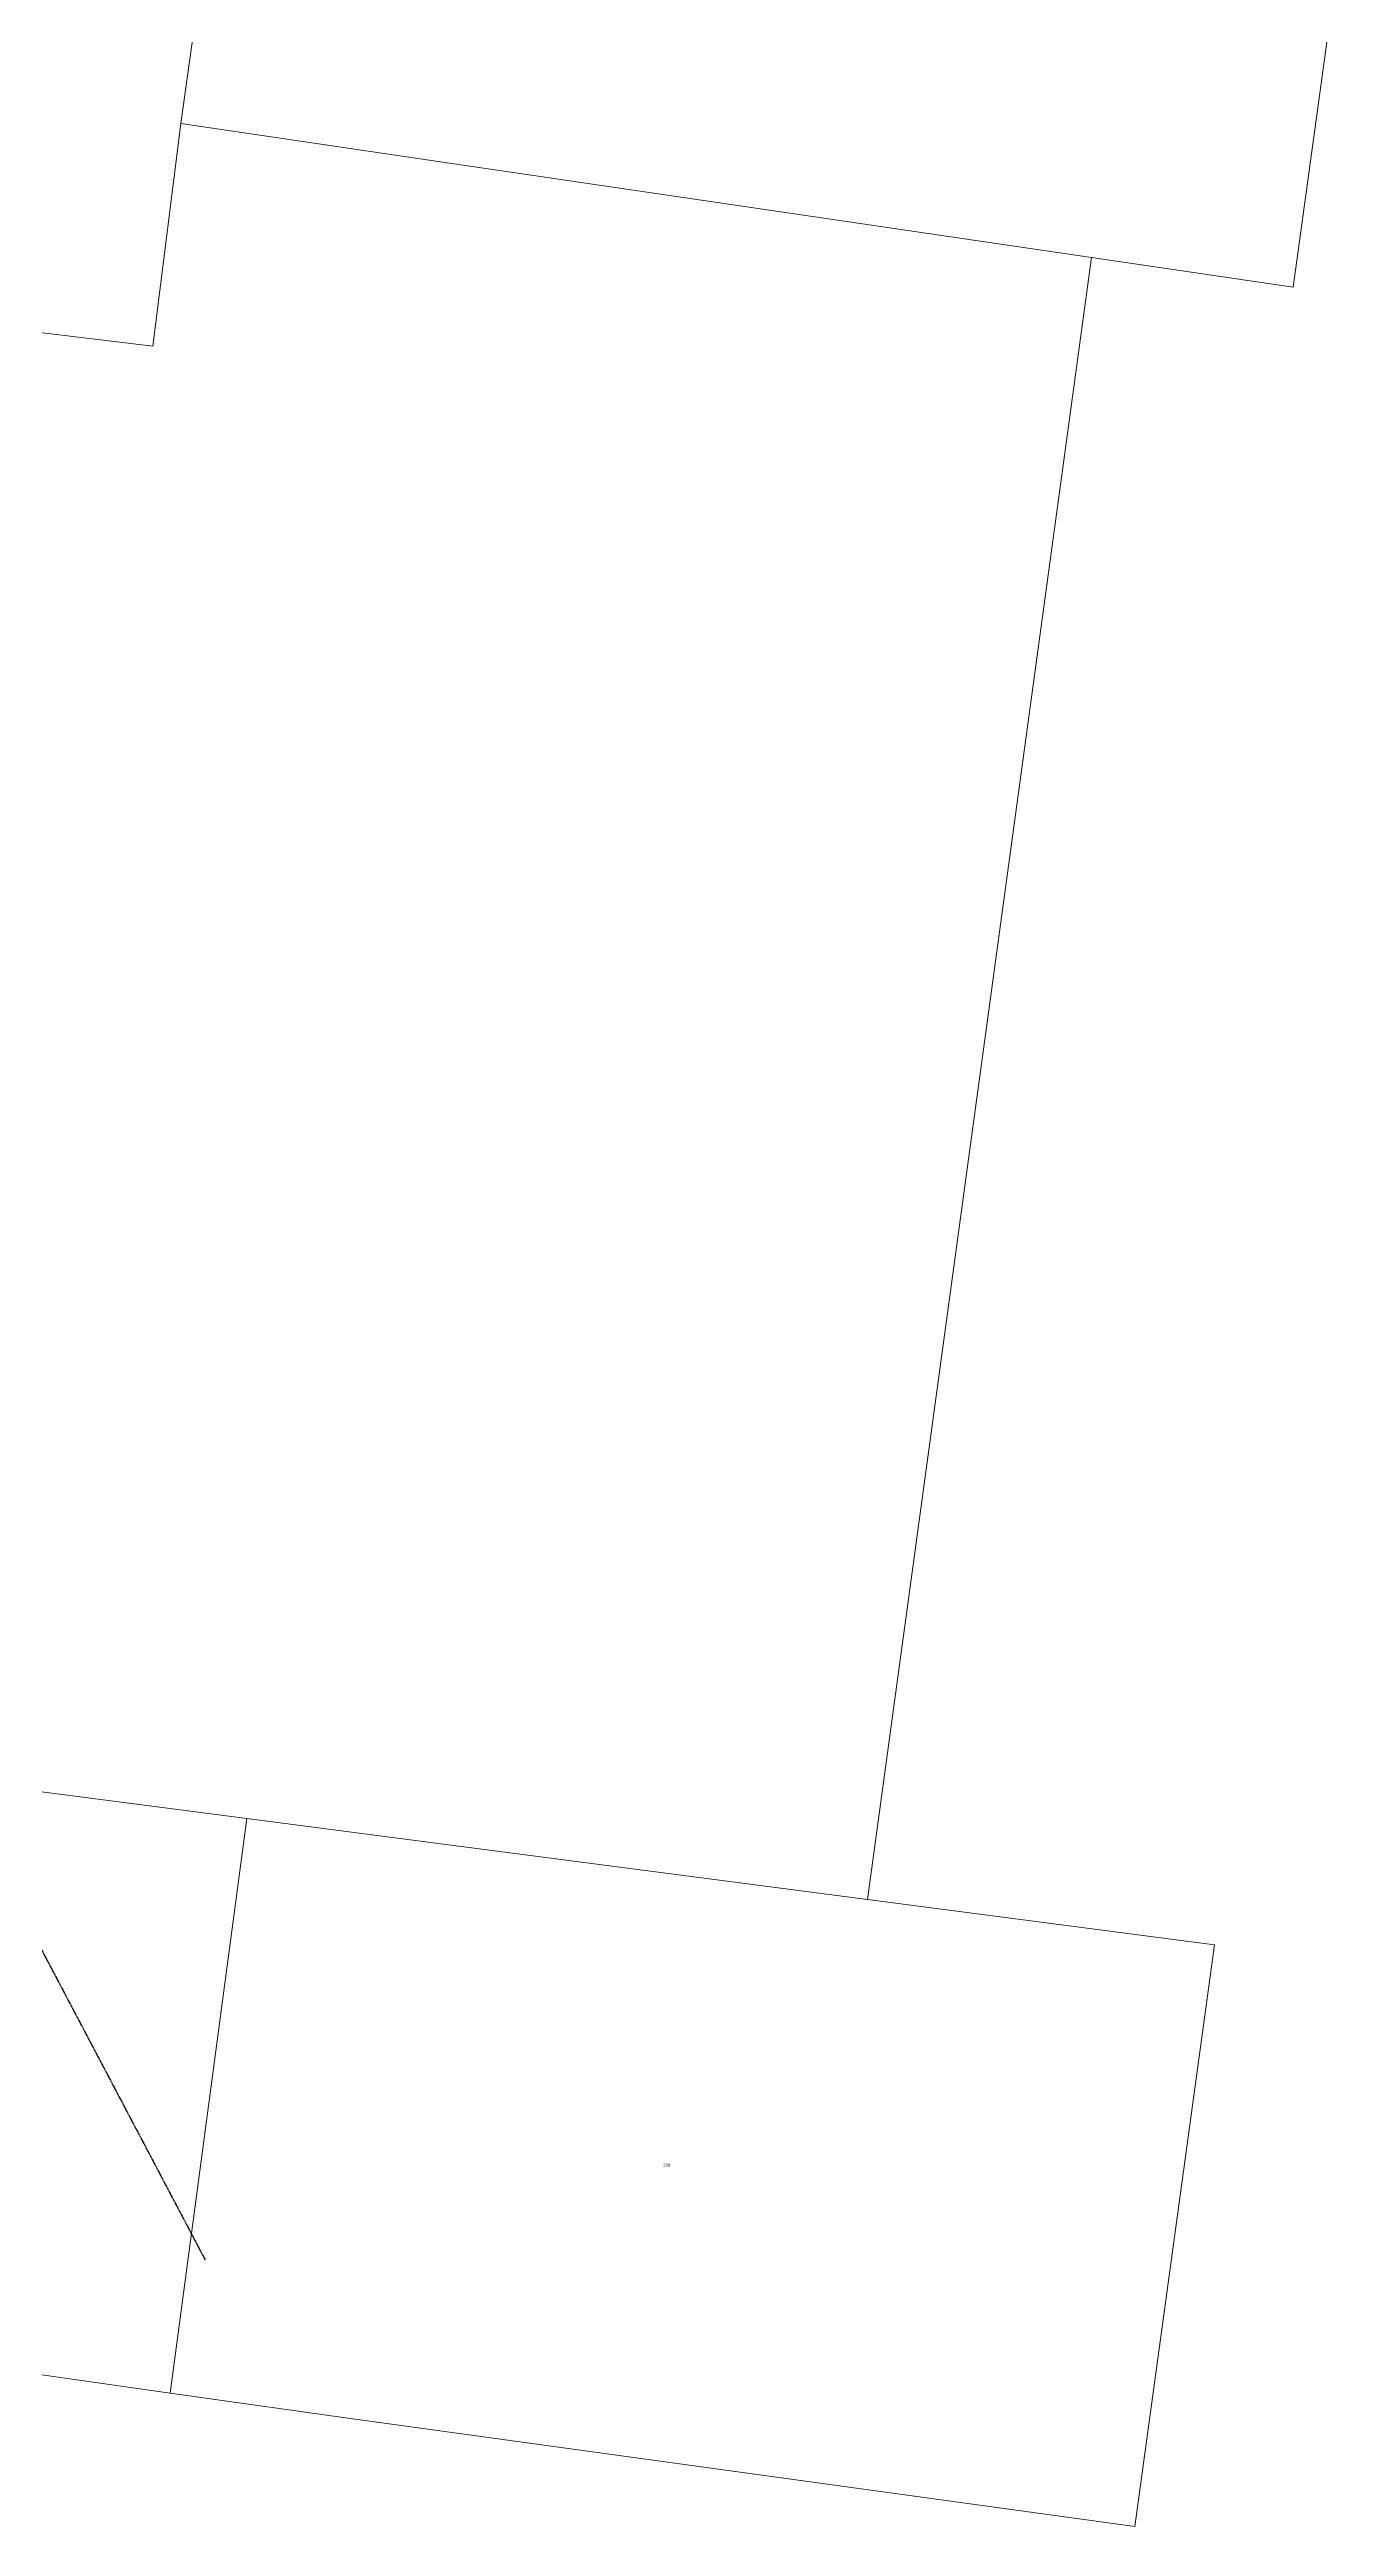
# Model space of a CAD drawing. Header units: metres. Extents: x 253555 to 263174, y 6188199 to 6193202.
# Drawn here: x 260735 to 261509, y 6188910 to 6190401 of the extents above; entities that cross this region are included whole.
import ezdxf

# ---------------------------------------------------------------- set-up
doc = ezdxf.new("R2010")
doc.units = ezdxf.units.M
doc.linetypes.add('Cable Exist OH', pattern=[1, 1, 0])
doc.layers.add('Cadastre Land Parcels_SP_EXT', color=9, linetype='Continuous', lineweight=5)
doc.layers.add('Mains_HV_EXT', color=7, linetype='Continuous')
doc.styles.get("Standard").update_dxf_attribs({"font": 'arial.ttf'})

msp = doc.modelspace()

# ---------------------------------------------------------------- linework, layer by layer
at = {"layer": 'Cadastre Land Parcels_SP_EXT', "linetype": 'Continuous'}
for points in [[(261509.5, 6190443.2), (261111.3, 6190492.6), (261139.5, 6190708.2), (261164.3, 6190897.8), (261158.2, 6190898.6), (261098, 6190906.7), (261008.3, 6190918.7), (261013.2, 6190956.3), (261022.7, 6191029.9), (261058.4, 6191307.5), (260949.6, 6191322.7), (260899.7, 6190965.9), (260889.2, 6190891.7), (260888.3, 6190885.3), (260885.4, 6190864.6), (260814.3, 6190356.2), (260970.6, 6190333.2), (261362.5, 6190275.5), (261484, 6190257.7), (261509.5, 6190443.2)], [(260970.6, 6190333.2), (260814.3, 6190356.2), (260797.4, 6190222.1), (260589.7, 6190247.2), (260587.7, 6190247.4), (260587.7, 6190196.7), (260586, 6190188.9), (260575.8, 6190143.3), (260522.3, 6190083.8), (260518.6, 6190079.7), (260480.6, 6190066.8), (260462.4, 6190034.9), (260457.5, 6190026.2), (260455.6, 6189971.5), (260474.8, 6189929), (260517.2, 6189854.6), (260545.7, 6189804.5), (260545.2, 6189800.6), (260488, 6189383.6), (260854, 6189336), (261227.8, 6189287.3), (261362.5, 6190275.5), (260970.6, 6190333.2)], [(260854, 6189336), (260488, 6189383.6), (260474.9, 6189287.6), (260715.3, 6189003.3), (260808, 6188990.1), (260854, 6189336)], [(261227.8, 6189287.3), (260854, 6189336), (260808, 6188990.1), (260913.5, 6188975.2), (261388.6, 6188909.9), (261436.7, 6189260), (261227.8, 6189287.3)]]:
    msp.add_lwpolyline(points, close=True, dxfattribs=at)
at = {"layer": 'Mains_HV_EXT', "linetype": 'Cable Exist OH'}
msp.add_lwpolyline([(260433.5, 6189776.6), (260523.3, 6189758.9), (260521, 6189654.1), (260829, 6189070.3)], dxfattribs=at)

# ---------------------------------------------------------------- texts
at = {"layer": 'Cadastre Land Parcels_SP_EXT'}
msp.add_text('220', height=1.8, dxfattribs=at).set_placement((261104.8, 6189126.4))

doc.saveas('drawing.dxf')
